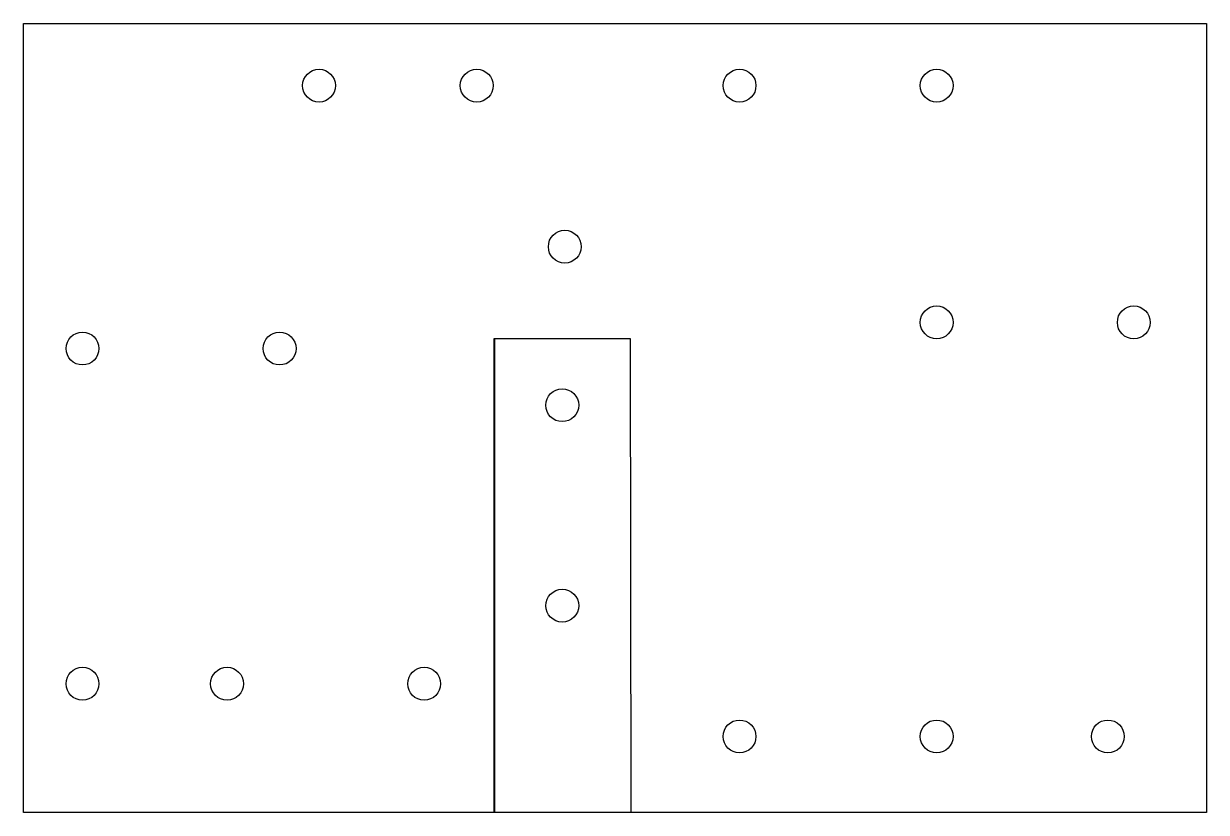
# Model space of a CAD drawing. Header units: millimetres. Extents: x 1936 to 2399, y 1075 to 1646.
# Drawn here: x 2308.7 to 2398.7, y 1586 to 1646 of the extents above; entities that cross this region are included whole.
import ezdxf

# ---------------------------------------------------------------- set-up
doc = ezdxf.new("R2010")
doc.units = ezdxf.units.MM

msp = doc.modelspace()

# ---------------------------------------------------------------- linework, layer by layer
at = {"linetype": 'Continuous'}
msp.add_lwpolyline([(2308.728, 1645.977), (2398.728, 1645.977), (2398.728, 1585.977), (2308.728, 1585.977)], close=True, dxfattribs=at)
msp.add_lwpolyline([(2344.556, 1585.977), (2344.531, 1585.977), (2344.531, 1622.024), (2344.556, 1622.024)], close=True)
msp.add_lwpolyline([(2344.531, 1622.024), (2354.881, 1622.024), (2354.931, 1585.977)])
at = {"color": 3, "linetype": 'Continuous'}
for centre in [(2331.206, 1641.262), (2343.206, 1641.262), (2363.206, 1641.262), (2378.206, 1641.262), (2349.906, 1629.009), (2378.206, 1623.252), (2393.206, 1623.252), (2313.206, 1621.262), (2328.206, 1621.262), (2313.206, 1595.762), (2324.206, 1595.762), (2339.206, 1595.762), (2363.206, 1591.752), (2378.206, 1591.752), (2391.231, 1591.752)]:
    msp.add_circle(centre, 1.25, dxfattribs=at)
at = {"color": 3}
for centre in [(2349.715, 1616.949), (2349.715, 1601.699)]:
    msp.add_circle(centre, 1.25, dxfattribs=at)

doc.saveas('drawing.dxf')
